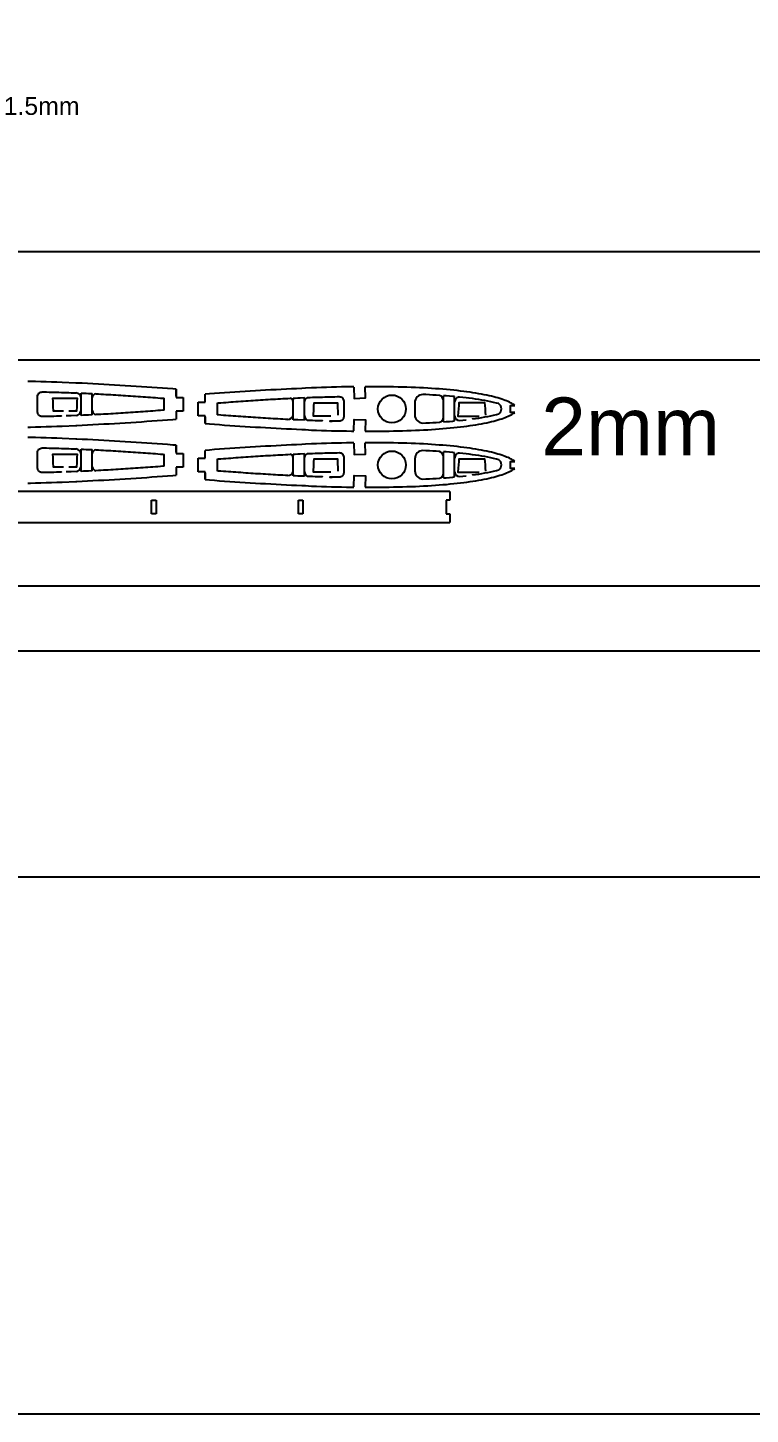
# Model space of a CAD drawing. Header units: inches. Extents: x 14 to 1585, y 4 to 1231.
# Drawn here: x 536 to 856, y 4 to 618 of the extents above; entities that cross this region are included whole.
import ezdxf

# ---------------------------------------------------------------- set-up
doc = ezdxf.new("R2010")
doc.units = ezdxf.units.IN
doc.header["$MEASUREMENT"] = 0
doc.layers.add('7', color=1, linetype='Continuous')
doc.layers.add('LAYER01', color=7, linetype='Continuous')
doc.styles.get("Standard").update_dxf_attribs({"font": 'arial.ttf'})

msp = doc.modelspace()

# ---------------------------------------------------------------- linework, layer by layer
for p, q in [((106.62, 518.92), (1106.62, 518.92)), ((1019.92, 470.88), (19.95, 470.88)), ((722.88, 412.64), (30.45, 412.64)), ((722.88, 412.64), (722.88, 408.84)), ((590.88, 405.84), (590.88, 408.84)), ((590.88, 408.84), (592.88, 408.84)), ((590.88, 402.84), (590.88, 405.84)), ((592.88, 408.84), (592.88, 402.84)), ((655.88, 405.84), (655.88, 408.84)), ((655.88, 408.84), (657.88, 408.84)), ((655.88, 402.84), (655.88, 405.84)), ((657.88, 408.84), (657.88, 402.84)), ((722.88, 408.84), (721.38, 408.84)), ((721.38, 408.84), (721.38, 402.84)), ((592.88, 402.84), (590.88, 402.84)), ((657.88, 402.84), (655.88, 402.84)), ((721.38, 402.84), (722.88, 402.84)), ((722.88, 402.84), (722.88, 399.04)), ((30.45, 399.04), (722.88, 399.04)), ((19.92, 370.88), (1019.92, 370.88)), ((1080.83, 342.03), (80.86, 342.03)), ((80.83, 242.03), (1080.83, 242.03))]:
    msp.add_line(p, q)
at = {"color": 0}
for p, q in [((601.81, 454.99), (601.81, 457.99)), ((601.81, 457.99), (601.81, 454.34)), ((601.81, 454.34), (604.81, 454.34)), ((604.81, 454.34), (604.81, 448.34)), ((614.53, 452.26), (614.55, 455.74)), ((596.43, 448.72), (596.43, 453.97)), ((604.81, 448.34), (601.81, 448.34)), ((601.81, 448.34), (601.81, 444.73)), ((611.53, 446.26), (611.53, 452.26)), ((611.53, 452.26), (614.53, 452.26)), ((619.92, 451.89), (619.92, 446.62)), ((614.53, 446.26), (611.53, 446.26)), ((614.53, 442.78), (614.53, 446.26)), ((614.53, 445.78), (614.53, 442.78)), ((601.81, 430.18), (601.81, 433.18)), ((601.81, 433.18), (601.81, 429.54)), ((614.54, 427.45), (614.55, 430.93)), ((596.43, 423.91), (596.43, 429.16)), ((601.81, 429.54), (604.81, 429.54)), ((604.81, 429.54), (604.81, 423.54)), ((611.54, 421.45), (611.54, 427.45)), ((611.54, 427.45), (614.54, 427.45)), ((619.92, 427.08), (619.92, 421.81)), ((604.81, 423.54), (601.81, 423.54)), ((601.81, 423.54), (601.81, 419.92)), ((614.54, 421.45), (611.54, 421.45)), ((614.54, 417.97), (614.54, 421.45)), ((614.54, 420.97), (614.54, 417.97))]:
    msp.add_line(p, q, dxfattribs=at)
at = {"color": 3}
msp.add_lwpolyline([(14.46, 1230.98), (1584.87, 1230.98), (1584.87, 4.11), (14.46, 4.11)], close=True, dxfattribs=at)
at = {"color": 0}
for centre in [(697.29, 449.26), (697.29, 424.45)]:
    msp.add_circle(centre, 6.17, dxfattribs=at)
for centre in [(742.81, 449.33), (742.81, 424.52)]:
    msp.add_arc(centre, 2.96, 309.95246, 50.04754, dxfattribs=at)
at = {"layer": '7', "color": 0, "linetype": 'Continuous'}
for points in [[(557.39, 460.73), (551.24, 461.01), (548.88, 461.1), (546.52, 461.18), (544.18, 461.26), (541.85, 461.32), (539.52, 461.39), (537.22, 461.44), (536.08, 461.47)], [(601.81, 457.99), (600.29, 458.1), (597.99, 458.27), (595.7, 458.44), (593.36, 458.61), (591.03, 458.77), (588.7, 458.93), (586.34, 459.09), (583.98, 459.25), (581.62, 459.4), (579.24, 459.55), (576.86, 459.7), (574.48, 459.84), (572.09, 459.98), (569.7, 460.11), (567.31, 460.25), (564.93, 460.37), (562.54, 460.49), (560.15, 460.61), (557.77, 460.72), (557.39, 460.73)], [(559.66, 456.28), (560.75, 456.23), (561.85, 456.18), (562.94, 456.13), (564.6, 456.05)], [(566.23, 455.96), (567.33, 455.91), (568.42, 455.85), (569.52, 455.79), (570.61, 455.73), (571.71, 455.67), (572.81, 455.6), (573.9, 455.54), (575, 455.47), (576.1, 455.4), (577.2, 455.33), (578.29, 455.27), (579.39, 455.19), (580.49, 455.12), (581.59, 455.05), (582.68, 454.98), (583.79, 454.9), (584.88, 454.83), (585.98, 454.75), (587.08, 454.67), (588.18, 454.59), (589.28, 454.51), (590.38, 454.43), (591.48, 454.35), (592.58, 454.27), (593.68, 454.18), (594.78, 454.1), (595.88, 454.01), (596.43, 453.97)], [(659.08, 458.41), (657.4, 458.34), (655.12, 458.24), (652.84, 458.13), (650.55, 458.02), (648.26, 457.9), (645.97, 457.78), (643.68, 457.66), (641.39, 457.53), (639.1, 457.39), (636.82, 457.26), (634.54, 457.12), (632.26, 456.98), (629.99, 456.83), (627.73, 456.68), (625.47, 456.52), (623.23, 456.37), (621, 456.21), (618.76, 456.05), (616.56, 455.89), (614.55, 455.74)], [(680.49, 459.07), (679.35, 459.05), (677.2, 459.02), (675, 458.98), (672.8, 458.93), (670.6, 458.88), (668.36, 458.82), (666.12, 458.76), (663.89, 458.68), (661.62, 458.61), (659.08, 458.41)], [(680.49, 458.92), (680.4, 458.91), (680.59, 453.92), (685.59, 454.11), (685.39, 459.11)], [(751.78, 450.76), (751.6, 450.91), (751.24, 451.17), (750.87, 451.41), (750.38, 451.7), (749.88, 451.97), (749.37, 452.22), (748.73, 452.51), (748.1, 452.78), (747.45, 453.04), (746.68, 453.32), (745.9, 453.59), (745.12, 453.84), (744.22, 454.12), (743.3, 454.37), (742.39, 454.61), (741.35, 454.87), (740.31, 455.11), (739.27, 455.34), (738.11, 455.58), (736.94, 455.8), (735.77, 456.02), (734.48, 456.24), (733.2, 456.44), (731.91, 456.64), (730.5, 456.83), (729.1, 457.02), (727.69, 457.19), (726.18, 457.37), (724.66, 457.53), (723.15, 457.68), (721.53, 457.83), (719.91, 457.97), (718.29, 458.1), (716.57, 458.23), (714.85, 458.34), (713.13, 458.45), (711.32, 458.55), (709.51, 458.64), (707.7, 458.72), (705.8, 458.8), (703.91, 458.86), (702.01, 458.92), (700.04, 458.97), (698.07, 459.02), (696.1, 459.05), (694.06, 459.08), (692.02, 459.1), (689.97, 459.11), (687.87, 459.11), (685.77, 459.11), (685.39, 459.11)], [(718.41, 455.24), (716.91, 455.34), (715.4, 455.43), (713.89, 455.51), (712.38, 455.59), (710.99, 455.65)], [(725.08, 454.71), (724.34, 454.78), (722.87, 454.91), (721.39, 455.03), (720.09, 455.13)], [(744.71, 451.6), (743.54, 451.89), (742.3, 452.18), (741.05, 452.45), (739.75, 452.71), (738.44, 452.95), (737.09, 453.19), (735.74, 453.41), (734.36, 453.62), (732.97, 453.82), (731.55, 454), (730.14, 454.18), (728.7, 454.34), (727.26, 454.5)], [(551.94, 448.32), (547.45, 448.32), (547.35, 450.36), (547.3, 451.45), (547.25, 452.55), (547.19, 454.06), (557.88, 454.06), (557.82, 452.55), (557.77, 451.45), (557.72, 450.36), (557.62, 448.32), (554.16, 448.32)], [(596.46, 448.72), (595.88, 448.68), (594.78, 448.59), (593.68, 448.51), (592.58, 448.42), (591.48, 448.34), (590.38, 448.26), (589.28, 448.18), (588.18, 448.1), (587.08, 448.02), (585.98, 447.94), (584.88, 447.86), (583.79, 447.79), (582.68, 447.71), (581.59, 447.64), (580.49, 447.57), (579.39, 447.49), (578.29, 447.42), (577.2, 447.35), (576.1, 447.29), (575, 447.22), (573.9, 447.15), (572.81, 447.09), (571.71, 447.02), (570.61, 446.96), (569.52, 446.9), (568.42, 446.84), (567.33, 446.78), (566.23, 446.73)], [(619.91, 451.89), (620.47, 451.93), (621.57, 452.01), (622.66, 452.1), (623.77, 452.18), (624.87, 452.26), (625.97, 452.35), (627.07, 452.43), (628.17, 452.51), (629.27, 452.58), (630.37, 452.66), (631.46, 452.74), (632.56, 452.82), (633.66, 452.89), (634.76, 452.97), (635.86, 453.04), (636.96, 453.11), (638.05, 453.18), (639.15, 453.25), (640.25, 453.32), (641.35, 453.39), (642.44, 453.45), (643.54, 453.52), (644.64, 453.58), (645.73, 453.64), (646.83, 453.7), (647.93, 453.76), (649.02, 453.82), (650.12, 453.88), (651.21, 453.93), (652.31, 453.99)], [(653.6, 454.05), (654.5, 454.09), (655.59, 454.14), (656.69, 454.19), (658.59, 454.27)], [(670.29, 446.12), (662.55, 446.12), (662.7, 449.53), (662.75, 450.63), (662.81, 451.91), (673.15, 451.91), (673.21, 450.63), (673.26, 449.54), (673.31, 448.44), (673.39, 446.54)], [(738.91, 446.54), (738.81, 447.84), (738.69, 449.32), (738.56, 450.79), (738.46, 451.9), (726.97, 451.9), (726.86, 450.79), (726.73, 449.32), (726.62, 447.84), (726.49, 446.11), (735.99, 446.11)], [(751.78, 447.76), (749.8, 447.76), (749.8, 450.76), (751.78, 450.76)], [(557.45, 446.32), (555.28, 446.24), (554.19, 446.2), (553.1, 446.16)], [(557.39, 441.98), (557.77, 441.99), (560.15, 442.1), (562.54, 442.22), (564.93, 442.34), (567.31, 442.46), (569.7, 442.6), (572.09, 442.73), (574.48, 442.87), (576.86, 443.01), (579.24, 443.16), (581.62, 443.31), (583.98, 443.46), (586.34, 443.62), (588.7, 443.78), (591.03, 443.94), (593.36, 444.1), (595.7, 444.27), (597.99, 444.44), (600.29, 444.61), (601.81, 444.73)], [(564.6, 446.64), (562.94, 446.56), (561.85, 446.51), (560.75, 446.46), (559.66, 446.41)], [(614.53, 442.78), (616.56, 442.63), (618.76, 442.47), (621, 442.31), (623.23, 442.15), (625.47, 441.99), (627.73, 441.84), (629.99, 441.69), (632.26, 441.54), (634.54, 441.4), (636.82, 441.26), (639.1, 441.13), (641.39, 440.99), (643.68, 440.86), (645.97, 440.74), (648.26, 440.61), (650.55, 440.5), (652.84, 440.39), (655.12, 440.28), (657.4, 440.18), (658.99, 440.12)], [(651.21, 444.58), (651.21, 444.58), (650.12, 444.64), (649.02, 444.7), (647.93, 444.76), (646.83, 444.82), (645.73, 444.88), (644.64, 444.94), (643.54, 445), (642.44, 445.07), (641.35, 445.13), (640.25, 445.2), (639.15, 445.27), (638.05, 445.34), (636.96, 445.41), (635.86, 445.48), (634.76, 445.55), (633.66, 445.63), (632.56, 445.7), (631.46, 445.78), (630.37, 445.86), (629.27, 445.93), (628.17, 446.01), (627.07, 446.09), (625.97, 446.17), (624.87, 446.26), (623.77, 446.34), (622.66, 446.42), (621.57, 446.51), (620.47, 446.59), (619.92, 446.63)], [(658.59, 444.25), (655.59, 444.38), (654.5, 444.43), (653.6, 444.47)], [(666.53, 443.97), (666.53, 443.97), (665.44, 444), (664.34, 444.04), (663.25, 444.07), (662.16, 444.11), (661.06, 444.15), (659.97, 444.19)], [(680.4, 439.61), (680.59, 444.6), (685.59, 444.41), (685.4, 439.41)], [(685.4, 439.42), (685.77, 439.41), (687.87, 439.41), (689.97, 439.41), (692.02, 439.42), (694.06, 439.44), (696.1, 439.47), (698.07, 439.5), (700.04, 439.55), (702.01, 439.6), (703.91, 439.66), (705.8, 439.72), (707.7, 439.8), (709.51, 439.88), (711.32, 439.97), (713.13, 440.07), (714.85, 440.18), (716.57, 440.3), (718.29, 440.42), (719.91, 440.55), (721.53, 440.69), (723.15, 440.84), (724.66, 440.99), (726.18, 441.16), (727.69, 441.33), (729.1, 441.5), (730.5, 441.69), (731.91, 441.89), (733.2, 442.08), (734.48, 442.29), (735.77, 442.51), (736.94, 442.72), (738.11, 442.94), (739.27, 443.18), (740.31, 443.41), (741.35, 443.65), (742.39, 443.91), (743.3, 444.15), (744.22, 444.41), (745.12, 444.68), (745.9, 444.93), (746.68, 445.2), (747.45, 445.48), (748.1, 445.74), (748.73, 446.02), (749.37, 446.31), (749.88, 446.56), (750.38, 446.82), (750.87, 447.11), (751.24, 447.35), (751.6, 447.61), (751.78, 447.76)], [(710.99, 443.01), (712.38, 443.08), (713.89, 443.15), (715.4, 443.23), (716.91, 443.32), (718.41, 443.42)], [(720.09, 443.54), (721.39, 443.63), (722.87, 443.75), (724.34, 443.88), (725.08, 443.95)], [(727.26, 444.16), (728.7, 444.32), (730.14, 444.48)], [(732.97, 444.85), (732.97, 444.85), (734.36, 445.04), (735.74, 445.25), (737.09, 445.47), (738.44, 445.71), (739.75, 445.95), (741.05, 446.21), (742.3, 446.48), (743.54, 446.77), (744.71, 447.06)], [(751.79, 447.77), (751.79, 447.77)], [(536.08, 441.24), (537.22, 441.26), (539.52, 441.32), (541.85, 441.38), (544.18, 441.45), (546.52, 441.52), (548.88, 441.61), (551.24, 441.69), (557.39, 441.98)], [(557.39, 435.93), (551.24, 436.2), (548.88, 436.29), (546.52, 436.37), (544.18, 436.45), (541.85, 436.52), (539.52, 436.58), (537.22, 436.63), (536.08, 436.66)], [(601.81, 433.18), (600.29, 433.29), (597.99, 433.46), (595.7, 433.63), (593.37, 433.8), (591.03, 433.96), (588.7, 434.12), (586.34, 434.28), (583.98, 434.44), (581.62, 434.59), (579.24, 434.74), (576.86, 434.89), (574.48, 435.03), (572.09, 435.17), (569.7, 435.3), (567.31, 435.44), (564.93, 435.56), (562.54, 435.68), (560.15, 435.8), (557.77, 435.91), (557.39, 435.93)], [(658.99, 440.12), (661.62, 439.92), (663.89, 439.84), (666.12, 439.77), (668.36, 439.7), (670.6, 439.64), (672.8, 439.59), (675, 439.54), (677.2, 439.5), (679.35, 439.47), (680.43, 439.46)], [(559.66, 431.47), (560.76, 431.42), (561.85, 431.37), (562.94, 431.32), (564.6, 431.24)], [(566.23, 431.15), (567.33, 431.1), (568.42, 431.04), (569.52, 430.98), (570.62, 430.92), (571.71, 430.86), (572.81, 430.79), (573.91, 430.73), (575, 430.66), (576.1, 430.59), (577.2, 430.53), (578.3, 430.46), (579.39, 430.39), (580.49, 430.31), (581.59, 430.24), (582.69, 430.17), (583.79, 430.09), (584.88, 430.02), (585.98, 429.94), (587.08, 429.86), (588.18, 429.78), (589.28, 429.7), (590.38, 429.62), (591.48, 429.54), (592.58, 429.46), (593.68, 429.37), (594.78, 429.29), (595.88, 429.2), (596.43, 429.16)], [(659.08, 433.6), (657.41, 433.53), (655.12, 433.43), (652.84, 433.32), (650.55, 433.21), (648.26, 433.09), (645.97, 432.97), (643.68, 432.85), (641.39, 432.72), (639.1, 432.58), (636.82, 432.45), (634.54, 432.31), (632.26, 432.17), (630, 432.02), (627.73, 431.87), (625.47, 431.71), (623.23, 431.56), (621, 431.4), (618.76, 431.24), (616.56, 431.08), (614.55, 430.93)], [(680.49, 434.26), (679.35, 434.25), (677.2, 434.21), (675, 434.17), (672.8, 434.13), (670.6, 434.07), (668.36, 434.01), (666.13, 433.95), (663.89, 433.88), (661.63, 433.8), (659.08, 433.6)], [(680.49, 434.11), (680.4, 434.1), (680.59, 429.11), (685.59, 429.3), (685.4, 434.3)], [(751.78, 425.95), (751.6, 426.1), (751.24, 426.36), (750.87, 426.61), (750.38, 426.89), (749.88, 427.16), (749.37, 427.41), (748.74, 427.7), (748.1, 427.97), (747.45, 428.23), (746.68, 428.52), (745.9, 428.78), (745.12, 429.03), (744.22, 429.31), (743.31, 429.56), (742.39, 429.8), (741.35, 430.06), (740.31, 430.3), (739.27, 430.53), (738.11, 430.77), (736.94, 431), (735.77, 431.21), (734.49, 431.43), (733.2, 431.63), (731.91, 431.83), (730.51, 432.02), (729.1, 432.21), (727.7, 432.38), (726.18, 432.56), (724.67, 432.72), (723.15, 432.87), (721.53, 433.02), (719.91, 433.16), (718.29, 433.29), (716.57, 433.42), (714.85, 433.53), (713.13, 433.64), (711.32, 433.74), (709.51, 433.83), (707.7, 433.91), (705.81, 433.99), (703.91, 434.06), (702.01, 434.11), (700.04, 434.17), (698.07, 434.21), (696.1, 434.24), (694.06, 434.27), (692.02, 434.29), (689.97, 434.3), (687.87, 434.3), (685.77, 434.3), (685.4, 434.3)], [(718.41, 430.43), (716.91, 430.53), (715.4, 430.62), (713.89, 430.7), (712.38, 430.78), (710.99, 430.84)], [(725.08, 429.9), (724.34, 429.97), (722.87, 430.1), (721.39, 430.22), (720.09, 430.32)], [(551.94, 423.51), (547.45, 423.51), (547.35, 425.55), (547.3, 426.64), (547.25, 427.74), (547.19, 429.25), (557.88, 429.25), (557.82, 427.74), (557.77, 426.64), (557.72, 425.55), (557.62, 423.51), (554.16, 423.51)], [(596.46, 423.91), (595.88, 423.87), (594.78, 423.78), (593.68, 423.7), (592.58, 423.61), (591.48, 423.53), (590.38, 423.45), (589.28, 423.37), (588.18, 423.29), (587.08, 423.21), (585.98, 423.13), (584.88, 423.05), (583.79, 422.98), (582.69, 422.9), (581.59, 422.83), (580.49, 422.76), (579.39, 422.69), (578.3, 422.61), (577.2, 422.55), (576.1, 422.48), (575, 422.41), (573.91, 422.34), (572.81, 422.28), (571.71, 422.21), (570.62, 422.15), (569.52, 422.09), (568.42, 422.03), (567.33, 421.97), (566.23, 421.92)], [(619.91, 427.08), (620.47, 427.12), (621.57, 427.2), (622.67, 427.29), (623.77, 427.37), (624.87, 427.45), (625.97, 427.54), (627.07, 427.62), (628.17, 427.7), (629.27, 427.77), (630.37, 427.85), (631.47, 427.93), (632.56, 428.01), (633.66, 428.08), (634.76, 428.16), (635.86, 428.23), (636.96, 428.3), (638.05, 428.37), (639.15, 428.44), (640.25, 428.51), (641.35, 428.58), (642.44, 428.64), (643.54, 428.71), (644.64, 428.77), (645.73, 428.83), (646.83, 428.89), (647.93, 428.95), (649.02, 429.01), (650.12, 429.07), (651.21, 429.13), (652.31, 429.18)], [(653.6, 429.24), (654.5, 429.28), (655.59, 429.33), (656.69, 429.38), (658.59, 429.46)], [(670.29, 421.31), (662.55, 421.31), (662.7, 424.73), (662.75, 425.82), (662.81, 427.1), (673.15, 427.1), (673.21, 425.82), (673.26, 424.73), (673.31, 423.63), (673.39, 421.73)], [(738.91, 421.73), (738.81, 423.03), (738.69, 424.51), (738.56, 425.98), (738.46, 427.09), (726.97, 427.09), (726.86, 425.98), (726.74, 424.51), (726.62, 423.03), (726.49, 421.3), (735.99, 421.3)], [(744.71, 426.79), (743.54, 427.08), (742.3, 427.37), (741.05, 427.64), (739.75, 427.9), (738.44, 428.15), (737.09, 428.38), (735.74, 428.6), (734.36, 428.81), (732.97, 429.01), (731.56, 429.19), (730.14, 429.37), (728.7, 429.53), (727.26, 429.69)], [(751.78, 422.95), (749.81, 422.95), (749.81, 425.95), (751.78, 425.95)], [(557.45, 421.51), (555.28, 421.43), (554.19, 421.39), (553.1, 421.35)], [(557.39, 417.17), (557.77, 417.18), (560.15, 417.29), (562.54, 417.41), (564.93, 417.53), (567.31, 417.66), (569.7, 417.79), (572.09, 417.92), (574.48, 418.06), (576.86, 418.2), (579.24, 418.35), (581.62, 418.5), (583.98, 418.65), (586.34, 418.81), (588.7, 418.97), (591.03, 419.13), (593.37, 419.29), (595.7, 419.46), (597.99, 419.63), (600.29, 419.8), (601.81, 419.92)], [(564.6, 421.83), (562.94, 421.75), (561.85, 421.7), (560.76, 421.65), (559.66, 421.6)], [(614.54, 417.97), (616.56, 417.82), (618.76, 417.66), (621, 417.5), (623.23, 417.34), (625.47, 417.18), (627.73, 417.03), (630, 416.88), (632.26, 416.73), (634.54, 416.59), (636.82, 416.45), (639.1, 416.32), (641.39, 416.18), (643.68, 416.05), (645.97, 415.93), (648.26, 415.8), (650.55, 415.69), (652.84, 415.58), (655.12, 415.47), (657.41, 415.37), (658.99, 415.31)], [(651.21, 419.77), (651.21, 419.77), (650.12, 419.83), (649.02, 419.89), (647.93, 419.95), (646.83, 420.01), (645.73, 420.07), (644.64, 420.13), (643.54, 420.19), (642.44, 420.26), (641.35, 420.32), (640.25, 420.39), (639.15, 420.46), (638.05, 420.53), (636.96, 420.6), (635.86, 420.67), (634.76, 420.74), (633.66, 420.82), (632.56, 420.89), (631.47, 420.97), (630.37, 421.05), (629.27, 421.13), (628.17, 421.2), (627.07, 421.28), (625.97, 421.36), (624.87, 421.45), (623.77, 421.53), (622.67, 421.61), (621.57, 421.7), (620.47, 421.78), (619.92, 421.82)], [(658.59, 419.44), (655.59, 419.57), (654.5, 419.62), (653.6, 419.66)], [(666.53, 419.16), (666.53, 419.16), (665.44, 419.19), (664.34, 419.23), (663.25, 419.26), (662.16, 419.3), (661.07, 419.34), (659.97, 419.38)], [(680.4, 414.8), (680.59, 419.79), (685.59, 419.6), (685.4, 414.6)], [(685.4, 414.61), (685.77, 414.6), (687.87, 414.6), (689.97, 414.6), (692.02, 414.62), (694.06, 414.63), (696.1, 414.66), (698.07, 414.7), (700.04, 414.74), (702.01, 414.79), (703.91, 414.85), (705.81, 414.92), (707.7, 414.99), (709.51, 415.07), (711.32, 415.16), (713.13, 415.27), (714.85, 415.37), (716.57, 415.49), (718.29, 415.61), (719.91, 415.74), (721.53, 415.88), (723.15, 416.03), (724.67, 416.19), (726.18, 416.35), (727.7, 416.52), (729.1, 416.69), (730.51, 416.88), (731.91, 417.08), (733.2, 417.27), (734.49, 417.48), (735.77, 417.7), (736.94, 417.91), (738.11, 418.13), (739.27, 418.37), (740.31, 418.6), (741.35, 418.84), (742.39, 419.1), (743.31, 419.34), (744.22, 419.6), (745.12, 419.87), (745.9, 420.12), (746.68, 420.39), (747.45, 420.68), (748.1, 420.93), (748.74, 421.21), (749.37, 421.5), (749.88, 421.75), (750.38, 422.01), (750.87, 422.3), (751.24, 422.54), (751.6, 422.81), (751.78, 422.95)], [(710.99, 418.2), (712.38, 418.27), (713.89, 418.34), (715.4, 418.42), (716.91, 418.51), (718.41, 418.61)], [(720.09, 418.73), (721.39, 418.82), (722.87, 418.94), (724.34, 419.07), (725.08, 419.14)], [(727.26, 419.35), (728.7, 419.51), (730.14, 419.67)], [(732.97, 420.04), (732.97, 420.04), (734.36, 420.23), (735.74, 420.44), (737.09, 420.66), (738.44, 420.9), (739.75, 421.14), (741.05, 421.4), (742.3, 421.67), (743.54, 421.96), (744.71, 422.25)], [(751.79, 422.96), (751.79, 422.96)], [(536.08, 416.43), (537.22, 416.45), (539.52, 416.51), (541.85, 416.57), (544.18, 416.64), (546.52, 416.71), (548.88, 416.8), (551.24, 416.88), (557.39, 417.17)], [(658.99, 415.31), (661.63, 415.11), (663.89, 415.03), (666.13, 414.96), (668.36, 414.89), (670.6, 414.83), (672.8, 414.78), (675, 414.73), (677.2, 414.69), (679.35, 414.66), (680.43, 414.65)]]:
    msp.add_lwpolyline(points, dxfattribs=at)
for points in [[(550.91, 446.09), (550.91, 446.09), (549.82, 446.05), (548.73, 446.02), (547.64, 445.99), (546.55, 445.96), (545.46, 445.94), (544.37, 445.91), (543.28, 445.89), (542.43, 445.88, -0.419355), (540.39, 447.88), (540.39, 454.78, -0.414214), (542.39, 456.78), (544.37, 456.78), (545.46, 456.75), (546.55, 456.73), (547.64, 456.7), (548.73, 456.67), (549.82, 456.64), (550.91, 456.6), (552, 456.57), (553.1, 456.53), (554.19, 456.49), (555.28, 456.45), (557.47, 456.37)], [(659.97, 454.33), (661.06, 454.37), (662.16, 454.41), (663.25, 454.45), (664.34, 454.48), (665.44, 454.52), (666.53, 454.55), (667.62, 454.58), (668.71, 454.61), (669.8, 454.64), (670.89, 454.67), (671.98, 454.69), (673.07, 454.71), (673.92, 454.73, -0.419355), (675.96, 452.73), (675.96, 445.83, -0.414214), (673.96, 443.83), (671.98, 443.83), (670.89, 443.85), (669.8, 443.88), (670.89, 443.85)], [(710.99, 455.65, 0.409078), (707.44, 452.05), (707.44, 446.62, 0.409078), (710.99, 443.01)], [(550.91, 421.28), (550.91, 421.28), (549.82, 421.24), (548.73, 421.21), (547.64, 421.18), (546.55, 421.15), (545.46, 421.13), (544.37, 421.1), (543.28, 421.08), (542.43, 421.07, -0.419355), (540.39, 423.07), (540.39, 429.97, -0.414214), (542.39, 431.97), (544.37, 431.97), (545.46, 431.94), (546.55, 431.92), (547.64, 431.89), (548.73, 431.86), (549.82, 431.83), (550.91, 431.79), (552.01, 431.76), (553.1, 431.72), (554.19, 431.68), (555.28, 431.64), (557.47, 431.56)], [(659.97, 429.52), (661.07, 429.56), (662.16, 429.6), (663.25, 429.64), (664.34, 429.67), (665.44, 429.71), (666.53, 429.74), (667.62, 429.78), (668.71, 429.8), (669.8, 429.83), (670.89, 429.86), (671.98, 429.88), (673.07, 429.9), (673.92, 429.92, -0.419355), (675.96, 427.92), (675.96, 421.02, -0.414214), (673.96, 419.02), (671.98, 419.02), (670.89, 419.04), (669.8, 419.07), (670.89, 419.04)], [(710.99, 430.84, 0.409078), (707.45, 427.24), (707.45, 421.81, 0.409078), (710.99, 418.2)]]:
    msp.add_lwpolyline(points, format="xyb", dxfattribs=at)
at = {"layer": 'LAYER01', "color": 0}
for p, q in [((559.66, 446.41), (559.66, 456.28)), ((564.6, 446.64), (564.6, 456.05)), ((720.09, 443.54), (720.09, 455.13)), ((725.08, 443.95), (725.08, 454.71)), ((653.6, 444.47), (653.6, 454.05)), ((658.59, 444.25), (658.59, 454.27)), ((559.66, 421.6), (559.66, 431.47)), ((564.6, 421.83), (564.6, 431.24)), ((720.09, 418.73), (720.09, 430.32)), ((725.08, 419.14), (725.08, 429.9)), ((653.6, 419.66), (653.6, 429.24)), ((658.59, 419.44), (658.59, 429.46))]:
    msp.add_line(p, q, dxfattribs=at)
for centre, radius, start, end in [((557.22, 453.96), 2.42, 10.63335, 84.12297), ((566.49, 454.09), 1.9, 98.00573, 176.72706), ((660.54, 452.46), 1.95, 106.99019, 177.90971), ((717.39, 452.73), 2.71, 3.1842, 67.83691), ((727.24, 452.33), 2.17, 89.64116, 179.76683), ((557.13, 448.86), 2.56, 277.72484, 345.58419), ((566.73, 448.82), 2.15, 188.38909, 256.58619), ((651.77, 452.22), 1.85, 9.7758, 73.19719), ((650.99, 447.39), 2.82, 274.58835, 337.79708), ((660.93, 446.33), 2.34, 179.96815, 245.78181), ((717.61, 445.77), 2.48, 288.70553, 357.68539), ((727.21, 446.3), 2.14, 182.36305, 271.17175), ((557.22, 429.15), 2.42, 10.63335, 84.12297), ((566.5, 429.28), 1.9, 98.00573, 176.72706), ((717.39, 427.92), 2.71, 3.1842, 67.83691), ((566.73, 424.01), 2.15, 188.38909, 256.58619), ((651.77, 427.41), 1.85, 9.7758, 73.19719), ((660.54, 427.65), 1.95, 106.99019, 177.90971), ((727.24, 427.52), 2.17, 89.64116, 179.76683), ((557.13, 424.05), 2.56, 277.72484, 345.58419), ((650.99, 422.58), 2.82, 274.58835, 337.79708), ((660.93, 421.52), 2.34, 179.96815, 245.78181), ((717.61, 420.96), 2.48, 288.70553, 357.68539), ((727.21, 421.49), 2.14, 182.36305, 271.17175)]:
    msp.add_arc(centre, radius, start, end, dxfattribs=at)

# ---------------------------------------------------------------- texts
at = {"attachment_point": 1}
for s, width, gutter_width, heights, insert, char_height in [('1.5mm', 30036.651, 39.4, [0], (525.35, 587.34), 7.881), ('2mm', 632.439, 127.65, [662.41], (763.39, 454.32), 25.531)]:
    msp.add_mtext_dynamic_manual_height_columns(s, width=width, gutter_width=gutter_width, heights=heights, dxfattribs=dict(at, insert=insert, char_height=char_height))

doc.saveas('drawing.dxf')
